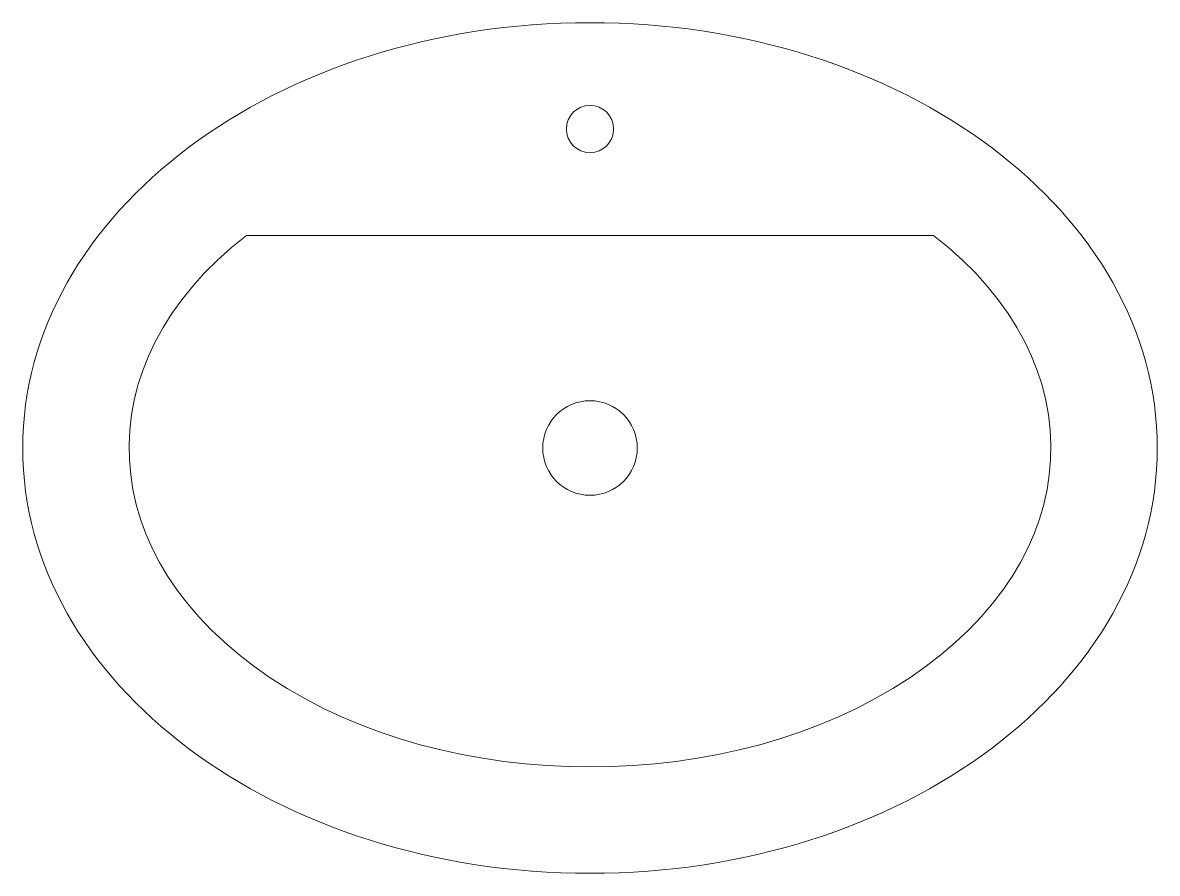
# Model space of a CAD drawing. Header units: inches. Extents: x -12 to 12, y -18 to 0.
import ezdxf

# ---------------------------------------------------------------- set-up
doc = ezdxf.new("R2010")
doc.units = ezdxf.units.IN
doc.layers.get('0').update_dxf_attribs({"linetype": 'CONTINUOUS', "lineweight": 18})

msp = doc.modelspace()

# ---------------------------------------------------------------- linework, layer by layer
msp.add_line((-7.267, -4.5), (7.267, -4.5))
for centre, radius in [((0, -2.25), 0.5), ((0, -9), 1)]:
    msp.add_circle(centre, radius)
msp.add_ellipse((0, -9), major_axis=(-12, 0), ratio=0.75)
msp.add_ellipse((0, -9), major_axis=(-9.75, 0), ratio=0.692308, start_param=5.553458, end_param=3.87132)

doc.saveas('drawing.dxf')
